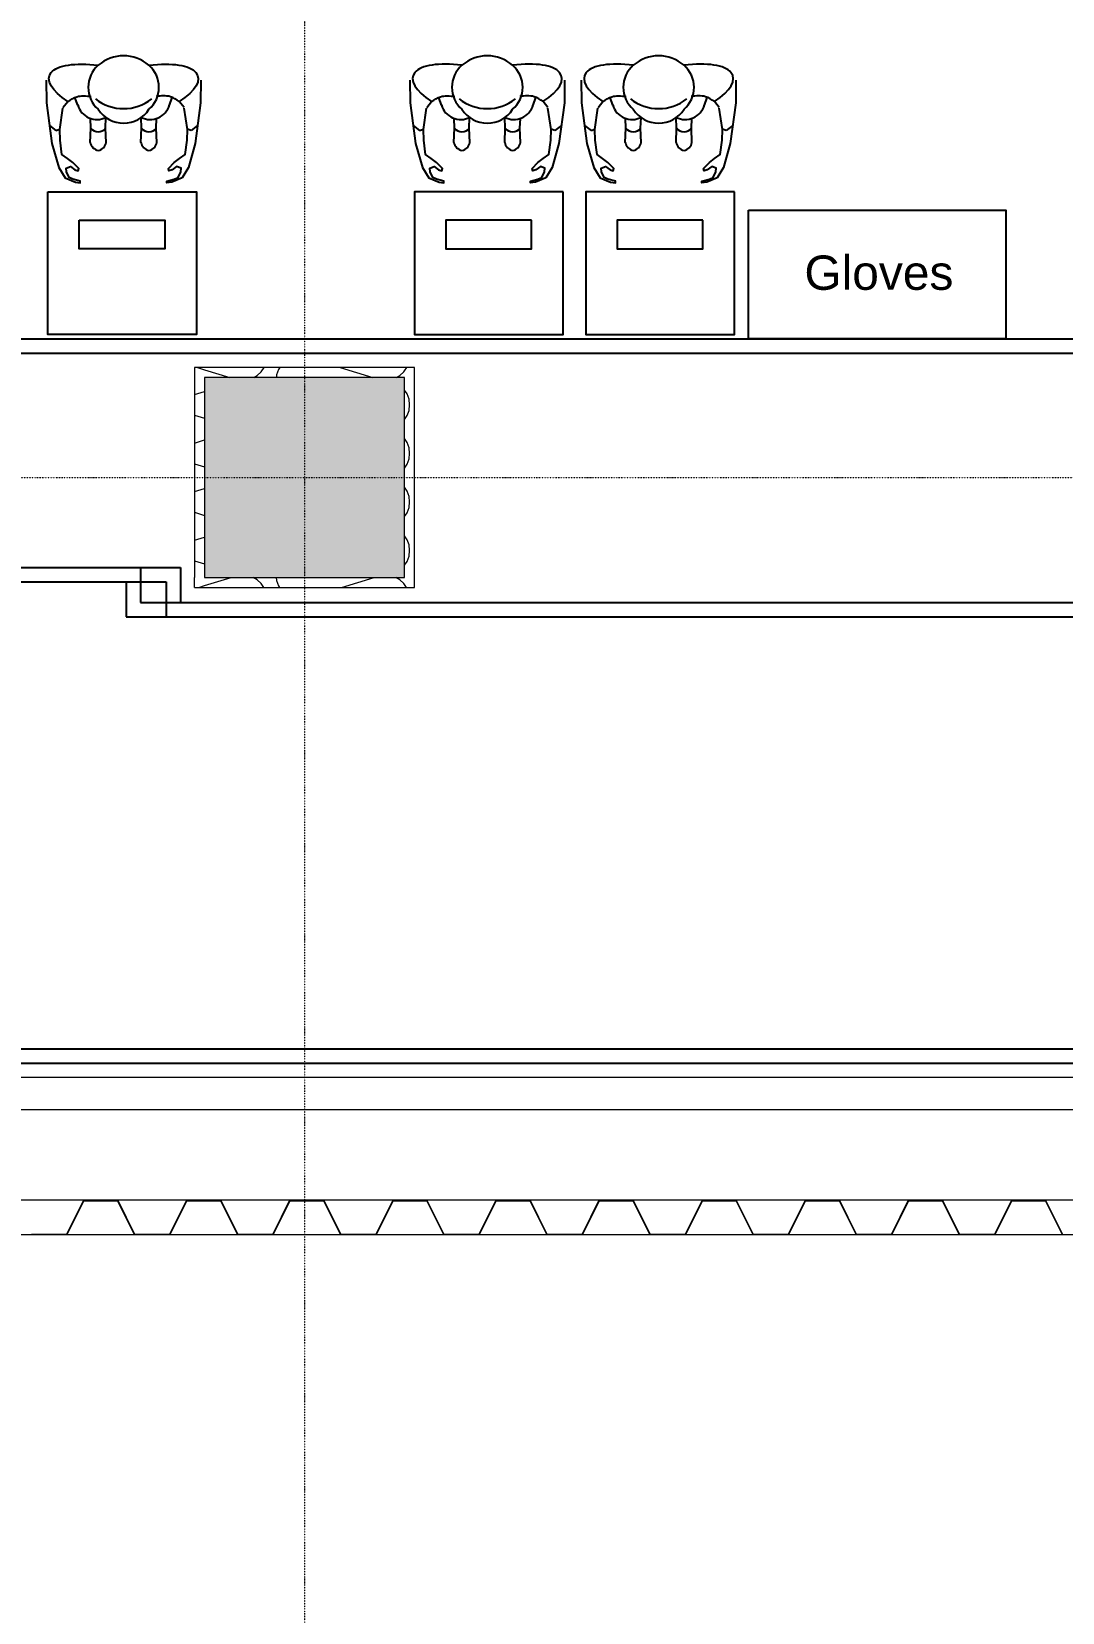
# Model space of a CAD drawing. Extents: x -32000 to 290600, y -29000 to 131250.
# Drawn here: x 251644 to 255254, y -3973 to 1560 of the extents above; entities that cross this region are included whole.
import ezdxf

# ---------------------------------------------------------------- set-up
doc = ezdxf.new("R2010")
doc.units = 0
doc.header["$LTSCALE"] = 10
for name, pattern in [('H12PL3$0$JJP_三點線', [0.9, 0.3, -0.15, 0, -0.15, 0, -0.15, 0, -0.15]), ('H12PL3$0$JJP_虛線(退縮線、投影線、地下室範圍、非屬本工程、圖面分區)', [0.45, 0.3, -0.15]), ('XFM7P30ICA$0$H12PL3$0$JJP_三點線', [0.9, 0.3, -0.15, 0, -0.15, 0, -0.15, 0, -0.15]), ('XFM7P30ICA$0$H12PL3$0$JJP_虛線(退縮線、投影線、地下室範圍、非屬本工程、圖面分區)', [0.45, 0.3, -0.15])]:
    doc.linetypes.add(name, pattern=pattern)
for name, color, linetype in [('H12PL3$0$A-WALL-EX', 252, 'Continuous'), ('H12PL3$0$A-WALL-IN', 252, 'Continuous'), ('H12PL3$0$S-COL', 252, 'Continuous'), ('H12PL3$0$S-GRID', 252, 'Continuous'), ('XFDP30$0$A-W-P1S (50K)', 2, 'Continuous'), ('XFDP30$0$B-BM', 2, 'Continuous'), ('XFDP30$0$B-Gowning room improvement', 15, 'Continuous'), ('XFDP30$0$MDT-3-MF-4', 8, 'Continuous'), ('XFM7P30ICA$0$H12PL3$0$A-WALL-EX', 252, 'Continuous'), ('XFM7P30ICA$0$H12PL3$0$A-WALL-IN', 252, 'Continuous'), ('XFM7P30ICA$0$H12PL3$0$Hattch', 252, 'Continuous'), ('XFM7P30ICA$0$H12PL3$0$S-COL', 252, 'Continuous'), ('XFM7P30ICA$0$H12PL3$0$S-GRID', 252, 'Continuous'), ('XFM7P30ICA$0$XFDP30$0$A-W-P1S (50K)', 2, 'Continuous'), ('XFM7P30ICA$0$XFDP30$0$B-BM', 2, 'Continuous'), ('XFM7P30ICA$0$XFDP30$0$B-Gowning room improvement', 15, 'Continuous'), ('XFM7P30ICA$0$XFDP30$0$MDT-3-MF-4', 8, 'Continuous')]:
    doc.layers.add(name, color=color, linetype=linetype)
doc.styles.add('XFDP30$0$shei', font='arial.ttf')
doc.styles.add('XFM7P30ICA$0$XFDP30$0$shei', font='arial.ttf')

# ---------------------------------------------------------------- blocks, each defined once
blk = doc.blocks.new('XFDP30$0$~glove')
at = {"layer": 'XFDP30$0$B-Gowning room improvement'}
blk.add_lwpolyline([(450, 0), (450, -900), (0, -900), (0, 0)], close=True, dxfattribs=at)
at = {"layer": 'XFDP30$0$B-Gowning room improvement', "style": 'XFDP30$0$shei'}
blk.add_text('Gloves', height=120, rotation=270, dxfattribs=at).set_placement((171.7, -195.2))
blk = doc.blocks.new('XFDP30')
at = {"layer": 'XFDP30$0$A-W-P1S (50K)'}
for p, q in [((249575, 485), (256825, 485)), ((249625, 435), (256775, 435)), ((249625, -315), (252025, -315)), ((252025, -315), (252025, -438)), ((249575, -365), (251975, -365)), ((251975, -365), (251975, -488)), ((252025, -438), (256775, -438)), ((251975, -488), (256825, -488)), ((243650, -2000), (259175, -2000)), ((243600, -2050), (259225, -2050))]:
    blk.add_line(p, q, dxfattribs=at)
at = {"layer": 'XFDP30$0$B-BM'}
for points in [[(251701.1, 1000), (252221.1, 1000), (252221.1, 500), (251701.1, 500)], [(253505, 1000), (252985, 1000), (252985, 500), (253505, 500)], [(254105, 1000), (253585, 1000), (253585, 500), (254105, 500)], [(251811.1, 900), (252111.1, 900), (252111.1, 800), (251811.1, 800)], [(253395, 900), (253095, 900), (253095, 800), (253395, 800)], [(253995, 900), (253695, 900), (253695, 800), (253995, 800)]]:
    blk.add_lwpolyline(points, close=True, dxfattribs=at)
at = {"layer": 'XFDP30$0$MDT-3-MF-4'}
for p, q in [((251695.6, 1390.7), (251696.4, 1311.7)), ((252236.9, 1390.7), (252236.1, 1311.7)), ((252969.1, 1390.7), (252970, 1311.7)), ((253510.5, 1390.7), (253509.6, 1311.7)), ((253569.1, 1390.7), (253570, 1311.7)), ((254110.5, 1390.7), (254109.6, 1311.7)), ((251805.8, 1303.6), (251796.1, 1330.2)), ((252126.7, 1303.6), (252136.4, 1330.2)), ((253079.4, 1303.6), (253069.6, 1330.2)), ((253400.2, 1303.6), (253410, 1330.2)), ((253679.4, 1303.6), (253669.6, 1330.2)), ((254000.2, 1303.6), (254010, 1330.2)), ((251754.1, 1294.3), (251771.1, 1315.7)), ((252178.4, 1294.3), (252161.4, 1315.7)), ((253027.7, 1294.3), (253044.7, 1315.7)), ((253452, 1294.3), (253434.9, 1315.7)), ((253627.7, 1294.3), (253644.7, 1315.7)), ((254052, 1294.3), (254034.9, 1315.7)), ((251706.9, 1231.8), (251729.5, 1214.9)), ((251729.5, 1214.9), (251742.7, 1219)), ((252203.1, 1214.9), (252189.8, 1219)), ((252225.6, 1231.8), (252203.1, 1214.9)), ((252980.5, 1231.8), (253003, 1214.9)), ((253003, 1214.9), (253016.3, 1219)), ((253476.6, 1214.9), (253463.3, 1219)), ((253499.1, 1231.8), (253476.6, 1214.9)), ((253580.5, 1231.8), (253603, 1214.9)), ((253603, 1214.9), (253616.3, 1219)), ((254076.6, 1214.9), (254063.3, 1219)), ((254099.1, 1231.8), (254076.6, 1214.9))]:
    blk.add_line(p, q, dxfattribs=at)
for points in [[(251696.4, 1311.7), (251715.3, 1168.4), (251739, 1084.6), (251761.2, 1048.2), (251797.6, 1034), (251814.6, 1031.7), (251814.6, 1036.9), (251788.7, 1044.1), (251775.3, 1050.3), (251766, 1070), (251764.9, 1082.4), (251780.5, 1088.6), (251796, 1077.2), (251807.4, 1073.1), (251809.4, 1081.3), (251788.7, 1102), (251770.1, 1116.5), (251750.4, 1129.9), (251743.9, 1180.1), (251742.5, 1217.7), (251753.9, 1292.9)], [(252236.1, 1311.7), (252217.2, 1168.4), (252193.5, 1084.6), (252171.3, 1048.2), (252134.9, 1034), (252117.9, 1031.7), (252117.9, 1036.9), (252143.8, 1044.1), (252157.2, 1050.3), (252166.5, 1070), (252167.6, 1082.4), (252152, 1088.6), (252136.5, 1077.2), (252125.1, 1073.1), (252123.1, 1081.3), (252143.8, 1102), (252162.4, 1116.5), (252182.1, 1129.9), (252188.6, 1180.1), (252190, 1217.7), (252178.6, 1292.9)], [(252970, 1311.7), (252988.8, 1168.4), (253012.6, 1084.6), (253034.8, 1048.2), (253071.2, 1034), (253088.2, 1031.7), (253088.2, 1036.9), (253062.3, 1044.1), (253048.8, 1050.3), (253039.5, 1070), (253038.5, 1082.4), (253054, 1088.6), (253069.5, 1077.2), (253080.9, 1073.1), (253083, 1081.3), (253062.3, 1102), (253043.7, 1116.5), (253024, 1129.9), (253017.5, 1180.1), (253016.1, 1217.7), (253027.4, 1292.9)], [(253509.6, 1311.7), (253490.8, 1168.4), (253467, 1084.6), (253444.9, 1048.2), (253408.4, 1034), (253391.4, 1031.7), (253391.4, 1036.9), (253417.3, 1044.1), (253430.8, 1050.3), (253440.1, 1070), (253441.1, 1082.4), (253425.6, 1088.6), (253410.1, 1077.2), (253398.7, 1073.1), (253396.6, 1081.3), (253417.3, 1102), (253435.9, 1116.5), (253455.6, 1129.9), (253462.2, 1180.1), (253463.5, 1217.7), (253452.2, 1292.9)], [(253570, 1311.7), (253588.8, 1168.4), (253612.6, 1084.6), (253634.8, 1048.2), (253671.2, 1034), (253688.2, 1031.7), (253688.2, 1036.9), (253662.3, 1044.1), (253648.8, 1050.3), (253639.5, 1070), (253638.5, 1082.4), (253654, 1088.6), (253669.5, 1077.2), (253680.9, 1073.1), (253683, 1081.3), (253662.3, 1102), (253643.7, 1116.5), (253624, 1129.9), (253617.5, 1180.1), (253616.1, 1217.7), (253627.4, 1292.9)], [(254109.6, 1311.7), (254090.8, 1168.4), (254067, 1084.6), (254044.9, 1048.2), (254008.4, 1034), (253991.4, 1031.7), (253991.4, 1036.9), (254017.3, 1044.1), (254030.8, 1050.3), (254040.1, 1070), (254041.1, 1082.4), (254025.6, 1088.6), (254010.1, 1077.2), (253998.7, 1073.1), (253996.6, 1081.3), (254017.3, 1102), (254035.9, 1116.5), (254055.6, 1129.9), (254062.2, 1180.1), (254063.5, 1217.7), (254052.2, 1292.9)], [(251849.5, 1172.5), (251851.7, 1222.5), (251850.5, 1256.3)], [(251905.3, 1172.5), (251903.1, 1222.5), (251904.5, 1260.1)], [(252027.2, 1172.5), (252029.4, 1222.5), (252028, 1260.1)], [(252083, 1172.5), (252080.8, 1222.5), (252082, 1256.4)], [(253123.1, 1172.5), (253125.3, 1222.5), (253124, 1256.4)], [(253178.9, 1172.5), (253176.7, 1222.5), (253178.1, 1260.1)], [(253300.8, 1172.5), (253302.9, 1222.5), (253301.6, 1260.1)], [(253356.5, 1172.5), (253354.3, 1222.5), (253355.6, 1256.3)], [(253723.1, 1172.5), (253725.3, 1222.5), (253724, 1256.4)], [(253778.9, 1172.5), (253776.7, 1222.5), (253778.1, 1260.1)], [(253900.8, 1172.5), (253902.9, 1222.5), (253901.6, 1260.1)], [(253956.5, 1172.5), (253954.3, 1222.5), (253955.6, 1256.3)]]:
    blk.add_lwpolyline(points, dxfattribs=at)
for centre, radius, start, end in [((251944.6, 1365.7), 102.2, 131.0438, 228.9562), ((251966.3, 1340.7), 135.3, 48.9782, 131.0218), ((251988, 1365.7), 102.2, 311.0438, 48.9562), ((253218.1, 1365.7), 102.2, 131.0438, 228.9562), ((253239.8, 1340.7), 135.3, 48.9782, 131.0218), ((253261.5, 1365.7), 102.2, 311.0438, 48.9562), ((253818.1, 1365.7), 102.2, 131.0438, 228.9562), ((253839.8, 1340.7), 135.3, 48.9782, 131.0218), ((253861.5, 1365.7), 102.2, 311.0438, 48.9562), ((251873.1, 1322.6), 69.9, 195.7611, 296.6613), ((251966.3, 1451.3), 160.5, 232.0287, 307.9713), ((251966.3, 1346), 105.8, 212.885, 327.115), ((252059.4, 1322.6), 69.9, 243.3387, 344.2389), ((253146.7, 1322.6), 69.9, 195.7611, 296.6613), ((253239.8, 1451.3), 160.5, 232.0287, 307.9713), ((253239.8, 1346), 105.8, 212.885, 327.115), ((253332.9, 1322.6), 69.9, 243.3387, 344.2389), ((253746.7, 1322.6), 69.9, 195.7611, 296.6613), ((253839.8, 1451.3), 160.5, 232.0287, 307.9713), ((253839.8, 1346), 105.8, 212.885, 327.115), ((253932.9, 1322.6), 69.9, 243.3387, 344.2389), ((251877.4, 1241.7), 32, 216.6769, 323.3231), ((252055.1, 1241.7), 32, 216.6769, 323.3231), ((253151, 1241.7), 32, 216.6769, 323.3231), ((253328.6, 1241.7), 32, 216.6769, 323.3231), ((253751, 1241.7), 32, 216.6769, 323.3231), ((253928.6, 1241.7), 32, 216.6769, 323.3231), ((251883.4, 1178.5), 34.4, 189.9771, 260.0229), ((251871.5, 1178.5), 34.4, 279.9771, 350.0229), ((252061, 1178.5), 34.4, 189.9771, 260.0229), ((252049.1, 1178.5), 34.4, 279.9771, 350.0229), ((253156.9, 1178.5), 34.4, 189.9771, 260.0229), ((253145, 1178.5), 34.4, 279.9771, 350.0229), ((253334.6, 1178.5), 34.4, 189.9771, 260.0229), ((253322.7, 1178.5), 34.4, 279.9771, 350.0229), ((253756.9, 1178.5), 34.4, 189.9771, 260.0229), ((253745, 1178.5), 34.4, 279.9771, 350.0229), ((253934.6, 1178.5), 34.4, 189.9771, 260.0229), ((253922.7, 1178.5), 34.4, 279.9771, 350.0229)]:
    blk.add_arc(centre, radius, start, end, dxfattribs=at)
at = {"layer": 'XFDP30$0$MDT-3-MF-4', "extrusion": (0, 0, -1)}
for centre, major_axis, start_param, end_param in [((251954.6, 1334.4), (248.5, -70.3), 2.296729, 4.298921), ((251977.9, 1334.4), (-248.5, -70.3), 1.984264, 3.986456)]:
    blk.add_ellipse(centre, major_axis=major_axis, ratio=0.35182, start_param=start_param, end_param=end_param, dxfattribs=at)
at = {"layer": 'XFDP30$0$MDT-3-MF-4'}
for centre, major_axis, start_param, end_param in [((253228.2, 1334.4), (248.5, -70.3), 1.984264, 3.986456), ((253251.4, 1334.4), (-248.5, -70.3), 2.296729, 4.298921), ((253828.2, 1334.4), (248.5, -70.3), 1.984264, 3.986456), ((253851.4, 1334.4), (-248.5, -70.3), 2.296729, 4.298921)]:
    blk.add_ellipse(centre, major_axis=major_axis, ratio=0.35182, start_param=start_param, end_param=end_param, dxfattribs=at)
for points in [[(251771.1, 1315.7), (251802.2, 1332.5), (251852.5, 1333.4)], [(252161.4, 1315.7), (252130.3, 1332.5), (252080, 1333.4)], [(253044.7, 1315.7), (253075.7, 1332.5), (253126.1, 1333.4)], [(253434.9, 1315.7), (253403.9, 1332.5), (253353.6, 1333.4)], [(253644.7, 1315.7), (253675.7, 1332.5), (253726.1, 1333.4)], [(254034.9, 1315.7), (254003.9, 1332.5), (253953.6, 1333.4)]]:
    blk.add_spline(points, degree=3, dxfattribs=at)
at = {"layer": 'XFDP30$0$B-Gowning room improvement', "color": 5, "rotation": 90}
blk.add_blockref('XFDP30$0$~glove', (254155, 485), dxfattribs=at)
blk = doc.blocks.new('H12PL3')
at = {"layer": 'H12PL3$0$A-WALL-EX', "linetype": 'H12PL3$0$JJP_虛線(退縮線、投影線、地下室範圍、非屬本工程、圖面分區)', "lineweight": 0}
blk.add_line((243220, -2650), (263780, -2650), dxfattribs=at)
at = {"layer": 'H12PL3$0$A-WALL-EX', "linetype": 'H12PL3$0$JJP_虛線(退縮線、投影線、地下室範圍、非屬本工程、圖面分區)', "lineweight": 0, "flags": 128}
for points in [[(263780, -2530), (243220, -2530)], [(263780, -2530), (243220, -2530)], [(243099.97, -2650.03), (263900, -2650.03)], [(243100, -2650), (263780, -2650)]]:
    blk.add_lwpolyline(points, dxfattribs=at)
at = {"layer": 'H12PL3$0$A-WALL-EX', "lineweight": 0, "flags": 128}
for points in [[(263780, -2530), (243220, -2530)], [(243100, -2650), (263780, -2650)]]:
    blk.add_lwpolyline(points, dxfattribs=at)
at = {"layer": 'H12PL3$0$A-WALL-IN', "lineweight": 0, "flags": 128}
for points in [[(252215, 385), (252215, 350)], [(252950, 385), (252215, 385)], [(252215, 350), (252215, -350)], [(252985, 385), (252950, 385)], [(252985, -350), (252985, 385)], [(252215, -385), (252215, -350)], [(252215, -385), (252985, -385)], [(252985, -385), (252985, -350)], [(263350, -2100), (243550, -2100)], [(243550, -2212.5), (263462.5, -2212.5)]]:
    blk.add_lwpolyline(points, dxfattribs=at)
at = {"layer": 'H12PL3$0$S-COL', "lineweight": 0, "flags": 128}
blk.add_lwpolyline([(252250, -350), (252950, -350), (252950, 350), (252250, 350)], close=True, dxfattribs=at)
at = {"layer": 'H12PL3$0$S-GRID', "linetype": 'H12PL3$0$JJP_三點線', "lineweight": 0}
for p, q in [((252600, 128250), (252600, -28000)), ((-29000, 0), (289600, 0))]:
    blk.add_line(p, q, dxfattribs=at)
blk.add_blockref('XFDP30', (0, 0))
blk = doc.blocks.new('XFM7P30ICA$0$XFDP30$0$~glove')
at = {"layer": 'XFM7P30ICA$0$XFDP30$0$B-Gowning room improvement'}
blk.add_lwpolyline([(450, 0), (450, -900), (0, -900), (0, 0)], close=True, dxfattribs=at)
at = {"layer": 'XFM7P30ICA$0$XFDP30$0$B-Gowning room improvement', "style": 'XFM7P30ICA$0$XFDP30$0$shei'}
blk.add_text('Gloves', height=120, rotation=270, dxfattribs=at).set_placement((171.7, -195.2))
blk = doc.blocks.new('XFM7P30ICA$0$XFDP30')
at = {"layer": 'XFM7P30ICA$0$XFDP30$0$A-W-P1S (50K)'}
for p, q in [((249575, 485), (256825, 485)), ((249625, 435), (256775, 435)), ((249625, -315), (252165, -315)), ((252165, -315), (252165, -438)), ((249575, -365), (252115, -365)), ((252115, -365), (252115, -488)), ((252165, -438), (256775, -438)), ((252115, -488), (256825, -488)), ((243650, -2000), (259175, -2000)), ((243600, -2050), (259225, -2050))]:
    blk.add_line(p, q, dxfattribs=at)
at = {"layer": 'XFM7P30ICA$0$XFDP30$0$B-BM'}
for points in [[(251701.1, 1000), (252221.1, 1000), (252221.1, 500), (251701.1, 500)], [(253505, 1000), (252985, 1000), (252985, 500), (253505, 500)], [(254105, 1000), (253585, 1000), (253585, 500), (254105, 500)], [(251811.1, 900), (252111.1, 900), (252111.1, 800), (251811.1, 800)], [(253395, 900), (253095, 900), (253095, 800), (253395, 800)], [(253995, 900), (253695, 900), (253695, 800), (253995, 800)]]:
    blk.add_lwpolyline(points, close=True, dxfattribs=at)
at = {"layer": 'XFM7P30ICA$0$XFDP30$0$MDT-3-MF-4'}
for p, q in [((251695.6, 1390.7), (251696.4, 1311.7)), ((252236.9, 1390.7), (252236.1, 1311.7)), ((252969.1, 1390.7), (252970, 1311.7)), ((253510.5, 1390.7), (253509.6, 1311.7)), ((253569.1, 1390.7), (253570, 1311.7)), ((254110.5, 1390.7), (254109.6, 1311.7)), ((251805.8, 1303.6), (251796.1, 1330.2)), ((252126.7, 1303.6), (252136.4, 1330.2)), ((253079.4, 1303.6), (253069.6, 1330.2)), ((253400.2, 1303.6), (253410, 1330.2)), ((253679.4, 1303.6), (253669.6, 1330.2)), ((254000.2, 1303.6), (254010, 1330.2)), ((251754.1, 1294.3), (251771.1, 1315.7)), ((252178.4, 1294.3), (252161.4, 1315.7)), ((253027.7, 1294.3), (253044.7, 1315.7)), ((253452, 1294.3), (253434.9, 1315.7)), ((253627.7, 1294.3), (253644.7, 1315.7)), ((254052, 1294.3), (254034.9, 1315.7)), ((251706.9, 1231.8), (251729.5, 1214.9)), ((251729.5, 1214.9), (251742.7, 1219)), ((252203.1, 1214.9), (252189.8, 1219)), ((252225.6, 1231.8), (252203.1, 1214.9)), ((252980.5, 1231.8), (253003, 1214.9)), ((253003, 1214.9), (253016.3, 1219)), ((253476.6, 1214.9), (253463.3, 1219)), ((253499.1, 1231.8), (253476.6, 1214.9)), ((253580.5, 1231.8), (253603, 1214.9)), ((253603, 1214.9), (253616.3, 1219)), ((254076.6, 1214.9), (254063.3, 1219)), ((254099.1, 1231.8), (254076.6, 1214.9))]:
    blk.add_line(p, q, dxfattribs=at)
for points in [[(251696.4, 1311.7), (251715.3, 1168.4), (251739, 1084.6), (251761.2, 1048.2), (251797.6, 1034), (251814.6, 1031.7), (251814.6, 1036.9), (251788.7, 1044.1), (251775.3, 1050.3), (251766, 1070), (251764.9, 1082.4), (251780.5, 1088.6), (251796, 1077.2), (251807.4, 1073.1), (251809.4, 1081.3), (251788.7, 1102), (251770.1, 1116.5), (251750.4, 1129.9), (251743.9, 1180.1), (251742.5, 1217.7), (251753.9, 1292.9)], [(252236.1, 1311.7), (252217.2, 1168.4), (252193.5, 1084.6), (252171.3, 1048.2), (252134.9, 1034), (252117.9, 1031.7), (252117.9, 1036.9), (252143.8, 1044.1), (252157.2, 1050.3), (252166.5, 1070), (252167.6, 1082.4), (252152, 1088.6), (252136.5, 1077.2), (252125.1, 1073.1), (252123.1, 1081.3), (252143.8, 1102), (252162.4, 1116.5), (252182.1, 1129.9), (252188.6, 1180.1), (252190, 1217.7), (252178.6, 1292.9)], [(252970, 1311.7), (252988.8, 1168.4), (253012.6, 1084.6), (253034.8, 1048.2), (253071.2, 1034), (253088.2, 1031.7), (253088.2, 1036.9), (253062.3, 1044.1), (253048.8, 1050.3), (253039.5, 1070), (253038.5, 1082.4), (253054, 1088.6), (253069.5, 1077.2), (253080.9, 1073.1), (253083, 1081.3), (253062.3, 1102), (253043.7, 1116.5), (253024, 1129.9), (253017.5, 1180.1), (253016.1, 1217.7), (253027.4, 1292.9)], [(253509.6, 1311.7), (253490.8, 1168.4), (253467, 1084.6), (253444.9, 1048.2), (253408.4, 1034), (253391.4, 1031.7), (253391.4, 1036.9), (253417.3, 1044.1), (253430.8, 1050.3), (253440.1, 1070), (253441.1, 1082.4), (253425.6, 1088.6), (253410.1, 1077.2), (253398.7, 1073.1), (253396.6, 1081.3), (253417.3, 1102), (253435.9, 1116.5), (253455.6, 1129.9), (253462.2, 1180.1), (253463.5, 1217.7), (253452.2, 1292.9)], [(253570, 1311.7), (253588.8, 1168.4), (253612.6, 1084.6), (253634.8, 1048.2), (253671.2, 1034), (253688.2, 1031.7), (253688.2, 1036.9), (253662.3, 1044.1), (253648.8, 1050.3), (253639.5, 1070), (253638.5, 1082.4), (253654, 1088.6), (253669.5, 1077.2), (253680.9, 1073.1), (253683, 1081.3), (253662.3, 1102), (253643.7, 1116.5), (253624, 1129.9), (253617.5, 1180.1), (253616.1, 1217.7), (253627.4, 1292.9)], [(254109.6, 1311.7), (254090.8, 1168.4), (254067, 1084.6), (254044.9, 1048.2), (254008.4, 1034), (253991.4, 1031.7), (253991.4, 1036.9), (254017.3, 1044.1), (254030.8, 1050.3), (254040.1, 1070), (254041.1, 1082.4), (254025.6, 1088.6), (254010.1, 1077.2), (253998.7, 1073.1), (253996.6, 1081.3), (254017.3, 1102), (254035.9, 1116.5), (254055.6, 1129.9), (254062.2, 1180.1), (254063.5, 1217.7), (254052.2, 1292.9)], [(251849.5, 1172.5), (251851.7, 1222.5), (251850.5, 1256.3)], [(251905.3, 1172.5), (251903.1, 1222.5), (251904.5, 1260.1)], [(252027.2, 1172.5), (252029.4, 1222.5), (252028, 1260.1)], [(252083, 1172.5), (252080.8, 1222.5), (252082, 1256.4)], [(253123.1, 1172.5), (253125.3, 1222.5), (253124, 1256.4)], [(253178.9, 1172.5), (253176.7, 1222.5), (253178.1, 1260.1)], [(253300.8, 1172.5), (253302.9, 1222.5), (253301.6, 1260.1)], [(253356.5, 1172.5), (253354.3, 1222.5), (253355.6, 1256.3)], [(253723.1, 1172.5), (253725.3, 1222.5), (253724, 1256.4)], [(253778.9, 1172.5), (253776.7, 1222.5), (253778.1, 1260.1)], [(253900.8, 1172.5), (253902.9, 1222.5), (253901.6, 1260.1)], [(253956.5, 1172.5), (253954.3, 1222.5), (253955.6, 1256.3)]]:
    blk.add_lwpolyline(points, dxfattribs=at)
for centre, radius, start, end in [((251944.6, 1365.7), 102.2, 131.0438, 228.9562), ((251966.3, 1340.7), 135.3, 48.9782, 131.0218), ((251988, 1365.7), 102.2, 311.0438, 48.9562), ((253218.1, 1365.7), 102.2, 131.0438, 228.9562), ((253239.8, 1340.7), 135.3, 48.9782, 131.0218), ((253261.5, 1365.7), 102.2, 311.0438, 48.9562), ((253818.1, 1365.7), 102.2, 131.0438, 228.9562), ((253839.8, 1340.7), 135.3, 48.9782, 131.0218), ((253861.5, 1365.7), 102.2, 311.0438, 48.9562), ((251873.1, 1322.6), 69.9, 195.7611, 296.6613), ((251966.3, 1451.3), 160.5, 232.0287, 307.9713), ((251966.3, 1346), 105.8, 212.885, 327.115), ((252059.4, 1322.6), 69.9, 243.3387, 344.2389), ((253146.7, 1322.6), 69.9, 195.7611, 296.6613), ((253239.8, 1451.3), 160.5, 232.0287, 307.9713), ((253239.8, 1346), 105.8, 212.885, 327.115), ((253332.9, 1322.6), 69.9, 243.3387, 344.2389), ((253746.7, 1322.6), 69.9, 195.7611, 296.6613), ((253839.8, 1451.3), 160.5, 232.0287, 307.9713), ((253839.8, 1346), 105.8, 212.885, 327.115), ((253932.9, 1322.6), 69.9, 243.3387, 344.2389), ((251877.4, 1241.7), 32, 216.6769, 323.3231), ((252055.1, 1241.7), 32, 216.6769, 323.3231), ((253151, 1241.7), 32, 216.6769, 323.3231), ((253328.6, 1241.7), 32, 216.6769, 323.3231), ((253751, 1241.7), 32, 216.6769, 323.3231), ((253928.6, 1241.7), 32, 216.6769, 323.3231), ((251883.4, 1178.5), 34.4, 189.9771, 260.0229), ((251871.5, 1178.5), 34.4, 279.9771, 350.0229), ((252061, 1178.5), 34.4, 189.9771, 260.0229), ((252049.1, 1178.5), 34.4, 279.9771, 350.0229), ((253156.9, 1178.5), 34.4, 189.9771, 260.0229), ((253145, 1178.5), 34.4, 279.9771, 350.0229), ((253334.6, 1178.5), 34.4, 189.9771, 260.0229), ((253322.7, 1178.5), 34.4, 279.9771, 350.0229), ((253756.9, 1178.5), 34.4, 189.9771, 260.0229), ((253745, 1178.5), 34.4, 279.9771, 350.0229), ((253934.6, 1178.5), 34.4, 189.9771, 260.0229), ((253922.7, 1178.5), 34.4, 279.9771, 350.0229)]:
    blk.add_arc(centre, radius, start, end, dxfattribs=at)
at = {"layer": 'XFM7P30ICA$0$XFDP30$0$MDT-3-MF-4', "extrusion": (0, 0, -1)}
for centre, major_axis, start_param, end_param in [((251954.6, 1334.4), (248.5, -70.3), 2.296729, 4.298921), ((251977.9, 1334.4), (-248.5, -70.3), 1.984264, 3.986456)]:
    blk.add_ellipse(centre, major_axis=major_axis, ratio=0.35182, start_param=start_param, end_param=end_param, dxfattribs=at)
at = {"layer": 'XFM7P30ICA$0$XFDP30$0$MDT-3-MF-4'}
for centre, major_axis, start_param, end_param in [((253228.2, 1334.4), (248.5, -70.3), 1.984264, 3.986456), ((253251.4, 1334.4), (-248.5, -70.3), 2.296729, 4.298921), ((253828.2, 1334.4), (248.5, -70.3), 1.984264, 3.986456), ((253851.4, 1334.4), (-248.5, -70.3), 2.296729, 4.298921)]:
    blk.add_ellipse(centre, major_axis=major_axis, ratio=0.35182, start_param=start_param, end_param=end_param, dxfattribs=at)
for points in [[(251771.1, 1315.7), (251802.2, 1332.5), (251852.5, 1333.4)], [(252161.4, 1315.7), (252130.3, 1332.5), (252080, 1333.4)], [(253044.7, 1315.7), (253075.7, 1332.5), (253126.1, 1333.4)], [(253434.9, 1315.7), (253403.9, 1332.5), (253353.6, 1333.4)], [(253644.7, 1315.7), (253675.7, 1332.5), (253726.1, 1333.4)], [(254034.9, 1315.7), (254003.9, 1332.5), (253953.6, 1333.4)]]:
    blk.add_spline(points, degree=3, dxfattribs=at)
at = {"layer": 'XFM7P30ICA$0$XFDP30$0$B-Gowning room improvement', "color": 5, "rotation": 90.00000000000001}
blk.add_blockref('XFM7P30ICA$0$XFDP30$0$~glove', (254155, 485), dxfattribs=at)
blk = doc.blocks.new('XFM7P30ICA$0$H12PL3')
at = {"layer": 'XFM7P30ICA$0$H12PL3$0$Hattch', "linetype": 'Continuous', "lineweight": 0}
blk.add_hatch(color=256, dxfattribs=at).paths.add_polyline_path([(252250, -350), (252950, -350), (252950, 350), (252250, 350)])
at = {"layer": 'XFM7P30ICA$0$H12PL3$0$A-WALL-EX', "linetype": 'XFM7P30ICA$0$H12PL3$0$JJP_虛線(退縮線、投影線、地下室範圍、非屬本工程、圖面分區)', "lineweight": 0}
blk.add_line((243220, -2650), (263780, -2650), dxfattribs=at)
at = {"layer": 'XFM7P30ICA$0$H12PL3$0$A-WALL-EX', "linetype": 'XFM7P30ICA$0$H12PL3$0$JJP_虛線(退縮線、投影線、地下室範圍、非屬本工程、圖面分區)', "lineweight": 0, "flags": 128}
for points in [[(263780, -2530), (243220, -2530)], [(263780, -2530), (243220, -2530)], [(243099.97, -2650.03), (263900, -2650.03)], [(243100, -2650), (263780, -2650)]]:
    blk.add_lwpolyline(points, dxfattribs=at)
at = {"layer": 'XFM7P30ICA$0$H12PL3$0$A-WALL-EX', "lineweight": 0, "flags": 128}
for points in [[(263780, -2530), (243220, -2530)], [(243100, -2650), (263780, -2650)]]:
    blk.add_lwpolyline(points, dxfattribs=at)
at = {"layer": 'XFM7P30ICA$0$H12PL3$0$A-WALL-IN', "lineweight": 0, "flags": 128}
for points in [[(252215, 385), (252215, 350)], [(252950, 385), (252215, 385)], [(252215, 350), (252215, -350)], [(252985, 385), (252950, 385)], [(252985, -350), (252985, 385)], [(252215, -385), (252215, -350)], [(252215, -385), (252985, -385)], [(252985, -385), (252985, -350)], [(263350, -2100), (243550, -2100)], [(243550, -2212.5), (263462.5, -2212.5)]]:
    blk.add_lwpolyline(points, dxfattribs=at)
at = {"layer": 'XFM7P30ICA$0$H12PL3$0$Hattch', "lineweight": 0}
for p, q in [((252224.62, 385), (252250, 377.2)), ((252250, 377.2), (252338.56, 350)), ((252422.48, 350), (252433.82, 356.49)), ((252433.82, 356.49), (252448.15, 369.92)), ((252448.15, 369.92), (252458.11, 385)), ((252502.29, 359.5), (252501.17, 350)), ((252509.03, 377.94), (252502.29, 359.5)), ((252513.69, 385), (252509.03, 377.94)), ((252724.62, 385), (252838.56, 350)), ((252922.48, 350), (252933.82, 356.49)), ((252933.82, 356.49), (252948.15, 369.92)), ((252948.15, 369.92), (252950, 372.72)), ((252950, 372.72), (252958.11, 385)), ((252215, 290.52), (252250, 301.28)), ((252958.97, 292.18), (252950, 305.76)), ((252965.71, 273.74), (252958.97, 292.18)), ((252958.97, 216.3), (252965.71, 234.74)), ((252968, 254.24), (252965.71, 273.74)), ((252965.71, 234.74), (252968, 254.24)), ((252215, 217.96), (252250, 207.2)), ((252950, 202.72), (252958.97, 216.3)), ((252215, 120.52), (252250, 131.28)), ((252958.97, 122.18), (252950, 135.76)), ((252965.71, 103.74), (252958.97, 122.18)), ((252958.97, 46.3), (252965.71, 64.74)), ((252968, 84.24), (252965.71, 103.74)), ((252965.71, 64.74), (252968, 84.24)), ((252215, 47.96), (252250, 37.2)), ((252950, 32.72), (252958.97, 46.3)), ((252215, -49.48), (252250, -38.72)), ((252958.97, -47.82), (252950, -34.24)), ((252965.71, -66.26), (252958.97, -47.82)), ((252958.97, -123.7), (252965.71, -105.26)), ((252968, -85.76), (252965.71, -66.26)), ((252965.71, -105.26), (252968, -85.76)), ((252215, -122.04), (252250, -132.8)), ((252950, -137.28), (252958.97, -123.7)), ((252215, -219.48), (252250, -208.72)), ((252958.97, -217.82), (252950, -204.24)), ((252965.71, -236.26), (252958.97, -217.82)), ((252958.97, -293.7), (252965.71, -275.26)), ((252968, -255.76), (252965.71, -236.26)), ((252965.71, -275.26), (252968, -255.76)), ((252215, -292.04), (252250, -302.8)), ((252950, -307.28), (252958.97, -293.7)), ((252229.57, -385), (252250, -378.72)), ((252250, -378.72), (252343.51, -350)), ((252433.82, -358.01), (252419.82, -350)), ((252448.15, -371.44), (252433.82, -358.01)), ((252457.11, -385), (252448.15, -371.44)), ((252501, -350), (252502.29, -361.02)), ((252502.29, -361.02), (252509.03, -379.46)), ((252509.03, -379.46), (252512.69, -385)), ((252729.57, -385), (252843.51, -350)), ((252933.82, -358.01), (252919.82, -350)), ((252948.15, -371.44), (252933.82, -358.01)), ((252950, -374.24), (252948.15, -371.44)), ((252957.11, -385), (252950, -374.24)), ((251825.57, -2530), (251766.41, -2648.32)), ((251826.61, -2531.68), (251767.45, -2650)), ((251825.57, -2530), (251945.57, -2530)), ((251826.61, -2531.68), (251944.53, -2531.68)), ((251944.53, -2531.68), (252003.69, -2650)), ((251945.57, -2530), (252004.73, -2648.32)), ((252186.61, -2530), (252127.45, -2648.32)), ((252187.65, -2531.68), (252128.49, -2650)), ((252186.61, -2530), (252306.61, -2530)), ((252187.65, -2531.68), (252305.57, -2531.68)), ((252305.57, -2531.68), (252364.73, -2650)), ((252306.61, -2530), (252365.77, -2648.32)), ((252547.65, -2530), (252488.49, -2648.32)), ((252548.69, -2531.68), (252489.53, -2650)), ((252547.65, -2530), (252667.65, -2530)), ((252548.69, -2531.68), (252666.61, -2531.68)), ((252666.61, -2531.68), (252725.77, -2650)), ((252667.65, -2530), (252726.81, -2648.32)), ((252908.69, -2530), (252849.53, -2648.32)), ((252909.72, -2531.68), (252850.56, -2650)), ((252908.69, -2530), (253028.69, -2530)), ((252909.72, -2531.68), (253027.65, -2531.68)), ((253027.65, -2531.68), (253086.81, -2650)), ((253028.69, -2530), (253087.85, -2648.32)), ((253269.72, -2530), (253210.56, -2648.32)), ((253270.76, -2531.68), (253211.6, -2650)), ((253269.72, -2530), (253389.72, -2530)), ((253270.76, -2531.68), (253388.69, -2531.68)), ((253388.69, -2531.68), (253447.85, -2650)), ((253389.72, -2530), (253448.88, -2648.32)), ((253630.76, -2530), (253571.6, -2648.32)), ((253631.8, -2531.68), (253572.64, -2650)), ((253630.76, -2530), (253750.76, -2530)), ((253631.8, -2531.68), (253749.72, -2531.68)), ((253749.72, -2531.68), (253808.88, -2650)), ((253750.76, -2530), (253809.92, -2648.32)), ((253991.8, -2530), (253932.64, -2648.32)), ((253992.84, -2531.68), (253933.68, -2650)), ((253991.8, -2530), (254111.8, -2530)), ((253992.84, -2531.68), (254110.76, -2531.68)), ((254110.76, -2531.68), (254169.92, -2650)), ((254111.8, -2530), (254170.96, -2648.32)), ((254352.84, -2530), (254293.68, -2648.32)), ((254353.88, -2531.68), (254294.72, -2650)), ((254352.84, -2530), (254472.84, -2530)), ((254353.88, -2531.68), (254471.8, -2531.68)), ((254471.8, -2531.68), (254530.96, -2650)), ((254472.84, -2530), (254532, -2648.32)), ((254713.88, -2530), (254654.72, -2648.32)), ((254714.92, -2531.68), (254655.76, -2650)), ((254713.88, -2530), (254833.88, -2530)), ((254714.92, -2531.68), (254832.84, -2531.68)), ((254832.84, -2531.68), (254892, -2650)), ((254833.88, -2530), (254893.04, -2648.32)), ((255074.92, -2530), (255015.76, -2648.32)), ((255075.95, -2531.68), (255016.79, -2650)), ((255074.92, -2530), (255194.92, -2530)), ((255075.95, -2531.68), (255193.88, -2531.68)), ((255193.88, -2531.68), (255253.04, -2650)), ((255194.92, -2530), (255254.08, -2648.32)), ((251767.45, -2650), (251643.69, -2650)), ((251644.73, -2648.32), (251766.41, -2648.32)), ((252128.49, -2650), (252004.73, -2650)), ((252005.77, -2648.32), (252127.45, -2648.32)), ((252489.53, -2650), (252365.77, -2650)), ((252366.81, -2648.32), (252488.49, -2648.32)), ((252850.56, -2650), (252726.81, -2650)), ((252727.85, -2648.32), (252849.53, -2648.32)), ((253211.6, -2650), (253087.85, -2650)), ((253088.88, -2648.32), (253210.56, -2648.32)), ((253572.64, -2650), (253448.88, -2650)), ((253449.92, -2648.32), (253571.6, -2648.32)), ((253933.68, -2650), (253809.92, -2650)), ((253810.96, -2648.32), (253932.64, -2648.32)), ((254294.72, -2650), (254170.96, -2650)), ((254172, -2648.32), (254293.68, -2648.32)), ((254655.76, -2650), (254532, -2650)), ((254533.04, -2648.32), (254654.72, -2648.32)), ((255016.79, -2650), (254893.04, -2650)), ((254894.08, -2648.32), (255015.76, -2648.32))]:
    blk.add_line(p, q, dxfattribs=at)
at = {"layer": 'XFM7P30ICA$0$H12PL3$0$S-COL', "lineweight": 0, "flags": 128}
blk.add_lwpolyline([(252250, -350), (252950, -350), (252950, 350), (252250, 350)], close=True, dxfattribs=at)
at = {"layer": 'XFM7P30ICA$0$H12PL3$0$S-GRID', "linetype": 'XFM7P30ICA$0$H12PL3$0$JJP_三點線', "lineweight": 0}
for p, q in [((252600, 128250), (252600, -28000)), ((-29000, 0), (289600, 0))]:
    blk.add_line(p, q, dxfattribs=at)
blk.add_blockref('XFM7P30ICA$0$XFDP30', (0, 0))
blk = doc.blocks.new('XFM7P30ICA')
for name in ['XFM7P30ICA$0$H12PL3', 'XFM7P30ICA$0$XFDP30']:
    blk.add_blockref(name, (0, 0))

msp = doc.modelspace()

# ---------------------------------------------------------------- block references
for name in ['H12PL3', 'XFM7P30ICA']:
    msp.add_blockref(name, (0, 0))

doc.saveas('drawing.dxf')
